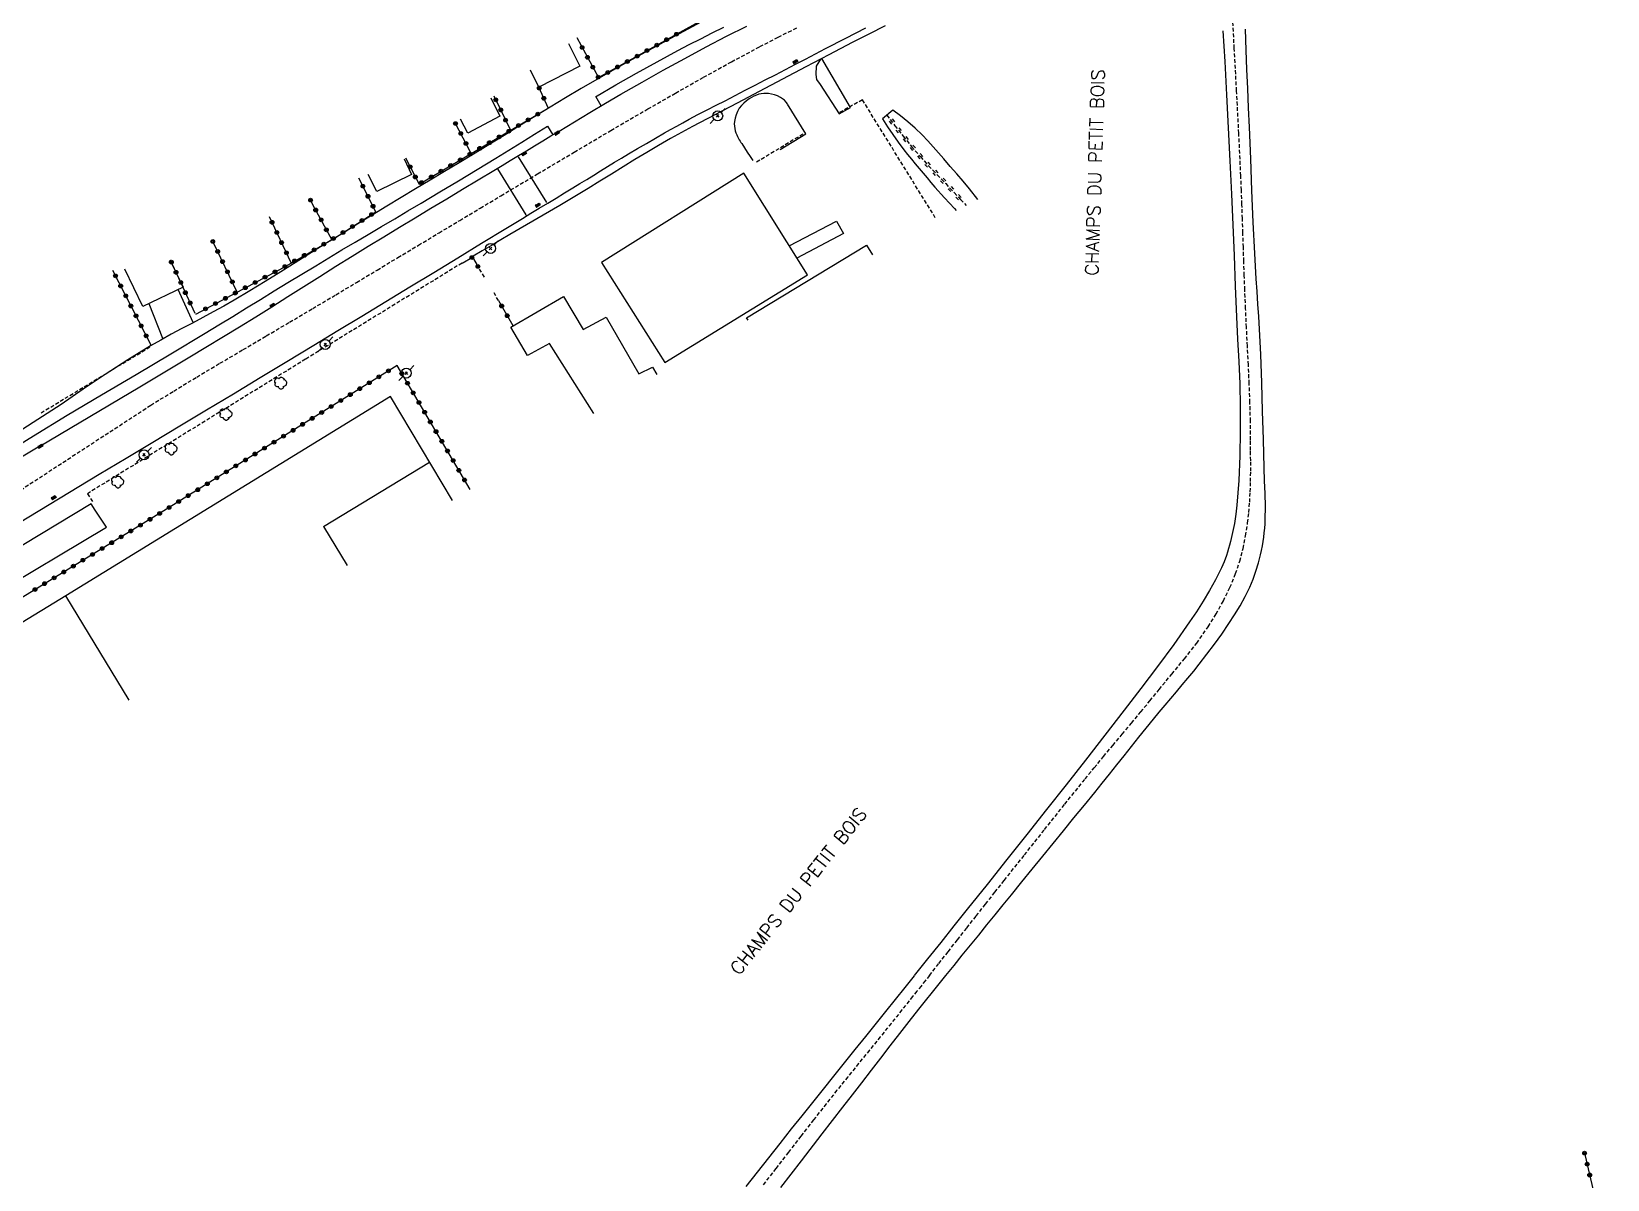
# Model space of a CAD drawing. Header units: millimetres. Extents: x 157999 to 159002, y 156999 to 158001.
# Drawn here: x 158764.5 to 158974.9, y 157643.7 to 157797.1 of the extents above; entities that cross this region are included whole.
import ezdxf

# ---------------------------------------------------------------- set-up
doc = ezdxf.new("R2010")
doc.units = ezdxf.units.MM
doc.linetypes.add('DASHED', pattern=[0.75, 0.5, -0.25])
doc.layers.get('0').update_dxf_attribs({"linetype": 'CONTINUOUS'})
for name, color, linetype in [('W0001', 6, 'DASHED'), ('W0008', 7, 'CONTINUOUS'), ('W0014', 7, 'CONTINUOUS'), ('W0017', 7, 'CONTINUOUS'), ('W0020', 2, 'CONTINUOUS'), ('W0104', 1, 'CONTINUOUS'), ('W0112', 1, 'DASHED'), ('W0120', 7, 'CONTINUOUS'), ('W0211', 2, 'CONTINUOUS'), ('W0220', 5, 'DASHED'), ('W0300', 7, 'CONTINUOUS'), ('W0323', 7, 'CONTINUOUS'), ('W0333', 7, 'CONTINUOUS'), ('W0401', 7, 'CONTINUOUS'), ('W0473', 7, 'CONTINUOUS'), ('W0989', 7, 'CONTINUOUS')]:
    doc.layers.add(name, color=color, linetype=linetype)
doc.styles.get("Standard").update_dxf_attribs({"font": 'romans.shx', "width": 0.85})

# ---------------------------------------------------------------- blocks, each defined once
blk = doc.blocks.new('T401')
for p, q in [((-0.3, 0.3), (0, 0.3)), ((-0.3, -0.25), (-0.3, 0.3)), ((-0.3, 0.15), (0, 0.15)), ((-0.3, 0), (0, 0)), ((0, 0.3), (0, -0.25)), ((-0.3, -0.15), (0, -0.15)), ((-0.3, -0.25), (-0.3, -0.3)), ((-0.3, -0.3), (0, -0.3)), ((0, -0.3), (0, -0.25))]:
    blk.add_line(p, q)
blk = doc.blocks.new('T300')
for p, q in [((-0.8, 0.51), (-0.86, 0.34)), ((-0.86, 0.34), (-0.86, 0.17)), ((-0.86, 0.17), (-0.74, 0.06)), ((-0.69, 0.63), (-0.8, 0.51)), ((-0.8, -0.06), (-0.74, 0.06)), ((-0.74, 0.06), (-0.69, 0.11)), ((-0.57, 0.69), (-0.69, 0.63)), ((-0.46, 0.69), (-0.57, 0.69)), ((-0.29, 0.63), (-0.46, 0.69)), ((-0.29, 0.63), (-0.17, 0.74)), ((-0.23, 0.57), (-0.29, 0.63)), ((-0.17, 0.74), (-0.06, 0.8)), ((-0.06, 0.8), (0.06, 0.8)), ((0.06, 0.8), (0.23, 0.74)), ((0.23, 0.74), (0.34, 0.63)), ((0.34, 0.63), (0.4, 0.51)), ((0.46, 0.46), (0.34, 0.46)), ((0.4, 0.51), (0.4, 0.46)), ((0.57, 0.4), (0.46, 0.46)), ((0.57, 0.4), (0.69, 0.29)), ((0.69, 0.29), (0.74, 0.17)), ((0.74, 0.06), (0.69, -0.17)), ((0.74, 0.17), (0.74, 0.06)), ((-0.8, -0.17), (-0.8, -0.06)), ((-0.8, -0.23), (-0.8, -0.17)), ((-0.74, -0.34), (-0.8, -0.23)), ((-0.69, -0.4), (-0.74, -0.34)), ((-0.51, -0.46), (-0.69, -0.4)), ((-0.4, -0.46), (-0.51, -0.46)), ((-0.4, -0.46), (-0.34, -0.46)), ((-0.34, -0.46), (-0.34, -0.4)), ((-0.34, -0.51), (-0.34, -0.46)), ((-0.29, -0.63), (-0.34, -0.51)), ((-0.17, -0.74), (-0.29, -0.63)), ((-0.06, -0.8), (-0.17, -0.74)), ((0.06, -0.8), (-0.06, -0.8)), ((0.17, -0.74), (0.06, -0.8)), ((0.23, -0.69), (0.17, -0.74)), ((0.29, -0.46), (0.23, -0.46)), ((0.29, -0.63), (0.23, -0.69)), ((0.46, -0.4), (0.29, -0.46)), ((0.34, -0.51), (0.29, -0.63)), ((0.34, -0.51), (0.34, -0.46)), ((0.57, -0.34), (0.46, -0.4)), ((0.63, -0.29), (0.57, -0.34)), ((0.69, -0.17), (0.63, -0.29))]:
    blk.add_line(p, q)
blk = doc.blocks.new('T473')
for p, q in [((-0.166667, 0.166667), (0.166667, -0.166667)), ((-0.166667, -0.166667), (0.166667, 0.166667)), ((0.500001, 0.500001), (1.000002, 1.000002)), ((-1.000002, -1.000002), (-0.500001, -0.500001))]:
    blk.add_line(p, q)
blk.add_ellipse((0, 0), major_axis=(0.471405, 0.471405), ratio=1, start_param=5.4977871438, end_param=11.780972451)
blk = doc.blocks.new('t323o')
at = {"color": 0, "linetype": 'Continuous'}
for radius in [0.25, 0.15]:
    blk.add_circle((0, 0), radius, dxfattribs=at)
blk = doc.blocks.new('t220o')
at = {"color": 0, "linetype": 'Continuous'}
for p, q in [((-0.25, 0.25), (0.25, 0.25)), ((-0.25, -0.25), (0.25, -0.25))]:
    blk.add_line(p, q, dxfattribs=at)

msp = doc.modelspace()

# ---------------------------------------------------------------- linework, layer by layer
at = {"layer": 'W0001'}
for points in [[(158884.39, 157671), (158885.64, 157672.59), (158886.89, 157674.18), (158888.14, 157675.77), (158889.39, 157677.36), (158890.64, 157678.95), (158891.89, 157680.54), (158893.14, 157682.13), (158894.39, 157683.71), (158897.08, 157687.1), (158899.77, 157690.5), (158902.47, 157693.88), (158905.18, 157697.26), (158906.41, 157698.76), (158907.64, 157700.25), (158908.88, 157701.74), (158910.13, 157703.22), (158911.37, 157704.71), (158912.61, 157706.2), (158913.84, 157707.7), (158915.06, 157709.2), (158916.75, 157711.26), (158918.45, 157713.31), (158920.09, 157715.4), (158921.61, 157717.59), (158922.66, 157719.29), (158923.64, 157721.03), (158924.52, 157722.83), (158925.28, 157724.68), (158925.83, 157726.34), (158926.27, 157728.03), (158926.62, 157729.74), (158926.88, 157731.46), (158927.04, 157732.84), (158927.16, 157734.22), (158927.23, 157735.61), (158927.27, 157737), (158927.29, 157738.38), (158927.29, 157739.77), (158927.28, 157741.15), (158927.28, 157742.53), (158927.26, 157745.04), (158927.19, 157747.55), (158927.1, 157750.06), (158926.98, 157752.57), (158926.85, 157755.08), (158926.73, 157757.58), (158926.61, 157760.09), (158926.51, 157762.6), (158926.44, 157764.5), (158926.37, 157766.4), (158926.31, 157768.3), (158926.25, 157770.2), (158926.19, 157772.11), (158926.12, 157774.01), (158926.05, 157775.91), (158925.97, 157777.81), (158925.71, 157783.49), (158925.41, 157789.17), (158925.1, 157794.85), (158924.8, 157800.52)], [(158756.75, 157731.75), (158780.42, 157747.18), (158783.48, 157749.07), (158786.56, 157750.94), (158789.65, 157752.78), (158792.75, 157754.61), (158795.85, 157756.44), (158798.95, 157758.27), (158802.05, 157760.1), (158805.14, 157761.94), (158807.9, 157763.59), (158810.65, 157765.24), (158813.41, 157766.9), (158816.16, 157768.55), (158818.91, 157770.21), (158821.67, 157771.86), (158824.42, 157773.51), (158827.18, 157775.16), (158832.07, 157778.08), (158836.96, 157780.99), (158841.86, 157783.89), (158846.79, 157786.75), (158850.5, 157788.88), (158854.23, 157790.99), (158857.97, 157793.06), (158861.75, 157795.08), (158864.21, 157796.35), (158866.69, 157797.59)], [(158884.39, 157671), (158883.83, 157670.3), (158883.27, 157669.59), (158882.71, 157668.89), (158882.15, 157668.18), (158880.72, 157666.39), (158879.28, 157664.6), (158877.83, 157662.81), (158876.38, 157661.02), (158874.93, 157659.24), (158873.49, 157657.45), (158872.05, 157655.66), (158870.61, 157653.86), (158868.92, 157651.71), (158867.23, 157649.55), (158865.56, 157647.38), (158863.88, 157645.22), (158862.2, 157643.05)]]:
    msp.add_lwpolyline(points, dxfattribs=at)
at = {"layer": 'W0008'}
for points in [[(158765.6, 157741.7), (158772.3, 157745.65), (158778.98, 157749.62), (158785.64, 157753.63), (158792.27, 157757.67), (158794.43, 157759), (158796.58, 157760.34), (158798.72, 157761.69), (158800.86, 157763.04), (158803, 157764.39), (158805.14, 157765.74), (158807.29, 157767.08), (158809.44, 157768.41), (158811.53, 157769.69), (158813.63, 157770.97), (158815.73, 157772.23), (158817.83, 157773.5), (158819.94, 157774.76), (158822.04, 157776.02), (158824.14, 157777.28), (158826.24, 157778.55), (158827.33, 157779.21), (158828.42, 157779.86), (158829.51, 157780.52), (158830.6, 157781.18), (158831.68, 157781.84), (158832.77, 157782.5), (158833.86, 157783.15), (158834.95, 157783.81), (158837.01, 157785.05), (158839.06, 157786.29), (158841.12, 157787.52), (158843.19, 157788.73), (158846.02, 157790.34), (158848.86, 157791.94), (158851.72, 157793.51), (158854.58, 157795.05), (158857.28, 157796.46), (158860, 157797.83)], [(158923.59, 157797.17), (158923.71, 157795.13), (158923.83, 157793.08), (158924.07, 157788.65), (158924.29, 157784.23), (158924.51, 157779.81), (158924.71, 157775.39), (158924.89, 157771.29), (158925.07, 157767.19), (158925.23, 157763.1), (158925.4, 157759), (158925.55, 157756.01), (158925.71, 157753.02), (158925.84, 157750.02), (158925.9, 157747.02), (158925.9, 157743.72), (158925.86, 157740.43), (158925.72, 157737.13), (158925.46, 157733.84), (158925.3, 157732.61), (158925.11, 157731.38), (158924.87, 157730.17), (158924.6, 157728.96), (158924.48, 157728.49), (158924.35, 157728.02), (158924.21, 157727.56), (158924.05, 157727.1), (158923.73, 157726.27), (158923.38, 157725.46), (158923, 157724.66), (158922.6, 157723.87), (158921.8, 157722.42), (158920.94, 157721), (158920.05, 157719.6), (158919.14, 157718.22), (158917.03, 157715.21), (158914.85, 157712.27), (158912.63, 157709.35), (158910.4, 157706.44), (158907.83, 157703.1), (158905.24, 157699.78), (158902.63, 157696.47), (158900.02, 157693.16), (158897.38, 157689.83), (158894.74, 157686.49), (158892.09, 157683.17), (158889.44, 157679.84), (158887.67, 157677.63), (158885.9, 157675.42), (158884.13, 157673.21), (158882.36, 157671)], [(158886.59, 157671), (158887.68, 157672.35), (158888.77, 157673.7), (158889.87, 157675.05), (158890.97, 157676.4), (158892.06, 157677.75), (158893.16, 157679.1), (158894.26, 157680.44), (158895.35, 157681.79), (158896.74, 157683.5), (158898.13, 157685.21), (158899.52, 157686.92), (158900.91, 157688.62), (158902.3, 157690.33), (158903.69, 157692.04), (158905.08, 157693.75), (158906.46, 157695.46), (158907.45, 157696.68), (158908.43, 157697.91), (158909.41, 157699.14), (158910.39, 157700.36), (158911.37, 157701.59), (158912.35, 157702.82), (158913.34, 157704.04), (158914.33, 157705.26), (158915.09, 157706.18), (158915.85, 157707.09), (158916.62, 157708), (158917.39, 157708.91), (158918.16, 157709.82), (158918.92, 157710.73), (158919.68, 157711.66), (158920.42, 157712.59), (158921.44, 157713.92), (158922.46, 157715.25), (158923.44, 157716.61), (158924.38, 157718.01), (158925.13, 157719.19), (158925.87, 157720.39), (158926.55, 157721.62), (158927.17, 157722.89), (158927.61, 157723.94), (158928, 157725.02), (158928.34, 157726.11), (158928.62, 157727.21), (158928.75, 157727.79), (158928.86, 157728.38), (158928.96, 157728.97), (158929.04, 157729.56), (158929.1, 157730.15), (158929.16, 157730.74), (158929.21, 157731.34), (158929.24, 157731.93), (158929.28, 157733.65), (158929.23, 157735.37), (158929.14, 157737.09), (158929.07, 157738.81), (158928.98, 157742.6), (158928.89, 157746.39), (158928.79, 157750.18), (158928.64, 157753.97), (158928.56, 157755.65), (158928.46, 157757.34), (158928.36, 157759.02), (158928.25, 157760.7), (158928.14, 157762.38), (158928.03, 157764.06), (158927.92, 157765.75), (158927.83, 157767.43), (158927.63, 157771.65), (158927.45, 157775.88), (158927.29, 157780.1), (158927.12, 157784.33), (158927.01, 157786.9), (158926.9, 157789.47), (158926.79, 157792.04), (158926.69, 157794.61), (158926.58, 157797.43)], [(158765.6, 157741.7), (158760.56, 157738.7)], [(158882.36, 157670.97), (158881.09, 157669.38), (158879.81, 157667.79), (158878.54, 157666.2), (158877.27, 157664.62), (158875.85, 157662.85), (158874.43, 157661.09), (158873.02, 157659.32), (158871.6, 157657.56), (158870.19, 157655.8), (158868.77, 157654.03), (158867.36, 157652.27), (158865.95, 157650.5), (158864.42, 157648.57), (158862.9, 157646.65), (158861.38, 157644.72), (158859.86, 157642.79)], [(158864.56, 157642.68), (158867.33, 157646.25), (158870.08, 157649.83), (158872.85, 157653.41), (158874.11, 157655.04), (158875.38, 157656.68), (158876.64, 157658.33), (158877.9, 157659.97), (158879.17, 157661.61), (158880.44, 157663.24), (158881.71, 157664.87), (158882.99, 157666.5), (158883.89, 157667.63), (158884.79, 157668.75), (158885.69, 157669.88), (158886.59, 157671)]]:
    msp.add_lwpolyline(points, dxfattribs=at)
at = {"layer": 'W0014'}
for points in [[(158853.88, 157798.36), (158850.38, 157796.48), (158846.89, 157794.58), (158843.42, 157792.66), (158839.96, 157790.7), (158837.89, 157789.49), (158835.82, 157788.26), (158833.77, 157787.01), (158831.72, 157785.76), (158829.67, 157784.49), (158827.62, 157783.23), (158825.57, 157781.98), (158823.52, 157780.73), (158821.59, 157779.56), (158819.65, 157778.4), (158817.72, 157777.24), (158815.79, 157776.08), (158813.85, 157774.91), (158811.92, 157773.75), (158809.99, 157772.58), (158808.06, 157771.41), (158806, 157770.14), (158803.94, 157768.85), (158801.88, 157767.56), (158799.83, 157766.27), (158797.78, 157764.98), (158795.71, 157763.7), (158793.64, 157762.44), (158791.55, 157761.21), (158790.17, 157760.42), (158788.77, 157759.65), (158787.37, 157758.91), (158785.97, 157758.16), (158784.56, 157757.42), (158783.16, 157756.66), (158781.77, 157755.89), (158780.4, 157755.09), (158777.36, 157753.22), (158774.35, 157751.3), (158771.38, 157749.32), (158768.45, 157747.29)], [(158760.14, 157729.87), (158766.85, 157733.91), (158773.55, 157737.95), (158777.13, 157740.11), (158780.71, 157742.26), (158784.29, 157744.42), (158787.87, 157746.57), (158791.45, 157748.72), (158795.03, 157750.88), (158798.61, 157753.04), (158802.18, 157755.2), (158805.39, 157757.14), (158808.59, 157759.09), (158811.8, 157761.04), (158815, 157762.98), (158818.2, 157764.93), (158821.4, 157766.88), (158824.6, 157768.83), (158827.81, 157770.78), (158828.93, 157771.46), (158830.05, 157772.14), (158831.18, 157772.82), (158832.3, 157773.5), (158833.43, 157774.18), (158834.55, 157774.86), (158835.67, 157775.54), (158836.79, 157776.22), (158837.72, 157776.79), (158838.64, 157777.35), (158839.57, 157777.93), (158840.49, 157778.5), (158841.42, 157779.07), (158842.34, 157779.63), (158843.27, 157780.2), (158844.2, 157780.75), (158845.4, 157781.46), (158846.61, 157782.16), (158847.82, 157782.86), (158849.03, 157783.55), (158849.84, 157784.01), (158850.66, 157784.47), (158851.47, 157784.92), (158852.29, 157785.37), (158853.49, 157786), (158854.7, 157786.63), (158855.91, 157787.24), (158857.12, 157787.86), (158858.46, 157788.56), (158859.8, 157789.25), (158861.14, 157789.95), (158862.48, 157790.64), (158863.82, 157791.33), (158865.17, 157792.03), (158866.51, 157792.72), (158867.85, 157793.42), (158870.53, 157794.81), (158873.21, 157796.2), (158875.89, 157797.59)], [(158878.48, 157797.87), (158876.28, 157796.75), (158874.08, 157795.62), (158870.97, 157794), (158867.87, 157792.36), (158864.77, 157790.72), (158861.67, 157789.08), (158858.7, 157787.52), (158855.72, 157785.98), (158852.75, 157784.41), (158849.81, 157782.79), (158848.22, 157781.88), (158846.64, 157780.94), (158845.07, 157779.99), (158843.51, 157779.02), (158841.95, 157778.06), (158840.39, 157777.09), (158838.82, 157776.13), (158837.25, 157775.19), (158835.04, 157773.87), (158832.82, 157772.57), (158830.6, 157771.27), (158828.38, 157769.97), (158827.15, 157769.25), (158825.92, 157768.53), (158824.69, 157767.82), (158823.46, 157767.11)], [(158839.82, 157788.38), (158842.54, 157789.97), (158845.28, 157791.53), (158848.04, 157793.06), (158850.82, 157794.56), (158852.33, 157795.36), (158853.86, 157796.14), (158855.38, 157796.91), (158856.92, 157797.68)], [(158840.57, 157787.17), (158839.84, 157788.42)], [(158769.24, 157745.83), (158773.86, 157748.55), (158778.48, 157751.28), (158783.08, 157754.03), (158787.68, 157756.79), (158789.53, 157757.91), (158791.38, 157759.04), (158793.22, 157760.17), (158795.06, 157761.31), (158796.9, 157762.44), (158798.74, 157763.57), (158800.59, 157764.7), (158802.44, 157765.82), (158804.19, 157766.87), (158805.95, 157767.92), (158807.71, 157768.96), (158809.47, 157770), (158811.23, 157771.04), (158812.99, 157772.08), (158814.75, 157773.13), (158816.51, 157774.18), (158819.01, 157775.67), (158821.5, 157777.17), (158824, 157778.68), (158826.48, 157780.19), (158828.22, 157781.25), (158829.95, 157782.32), (158831.68, 157783.39), (158833.41, 157784.46)], [(158833.41, 157784.46), (158834.11, 157783.3)], [(158712.15, 157711), (158714.58, 157712.53), (158717.02, 157714.06), (158719.46, 157715.58), (158721.9, 157717.1), (158725.97, 157719.62), (158730.05, 157722.14), (158734.14, 157724.65), (158738.24, 157727.13), (158739.86, 157728.11), (158741.48, 157729.07), (158743.11, 157730.04), (158744.74, 157731), (158746.37, 157731.96), (158748, 157732.92), (158749.62, 157733.89), (158751.24, 157734.86), (158755.76, 157737.58), (158760.27, 157740.32), (158764.77, 157743.07), (158769.26, 157745.84)], [(158768.45, 157747.29), (158764.7, 157744.85), (158760.93, 157742.44)]]:
    msp.add_lwpolyline(points, dxfattribs=at)
at = {"layer": 'W0017'}
for points in [[(158869.85, 157793.41), (158869.25, 157792.47), (158869.22, 157791.37), (158869.33, 157790.69), (158869.79, 157790)], [(158873.86, 157786.96), (158870.03, 157793.51)], [(158869.79, 157790), (158872.32, 157786.12)], [(158865.45, 157787.42), (158865.25, 157787.68), (158865.02, 157787.91), (158864.76, 157788.12), (158864.49, 157788.3), (158864.11, 157788.49), (158863.72, 157788.64), (158863.31, 157788.75), (158862.89, 157788.81), (158862.58, 157788.83), (158862.26, 157788.82), (158861.94, 157788.78), (158861.63, 157788.72), (158861.29, 157788.61), (158860.95, 157788.46), (158860.63, 157788.29), (158860.32, 157788.1), (158859.96, 157787.83), (158859.61, 157787.54), (158859.29, 157787.21), (158859.01, 157786.85), (158858.77, 157786.43), (158858.59, 157785.99), (158858.45, 157785.54), (158858.37, 157785.07), (158858.34, 157784.76), (158858.35, 157784.45), (158858.4, 157784.14), (158858.46, 157783.84), (158858.55, 157783.57), (158858.66, 157783.32), (158858.78, 157783.08), (158858.91, 157782.83), (158859.01, 157782.65), (158859.12, 157782.47), (158859.23, 157782.29), (158859.34, 157782.12), (158859.7, 157781.55), (158860.07, 157780.99), (158860.44, 157780.42), (158860.81, 157779.87)], [(158864.48, 157781.36), (158867.89, 157783.43), (158865.45, 157787.4)], [(158872.32, 157786.12), (158873.86, 157786.96)], [(158786.06, 157758.25), (158784.08, 157762.64)], [(158780.17, 157760.76), (158781.98, 157756.12)]]:
    msp.add_lwpolyline(points, dxfattribs=at)
at = {"layer": 'W0020'}
for points in [[(158833.31, 157774.25), (158829.52, 157780.35)], [(158826.73, 157778.74), (158830.5, 157772.62)], [(158830.5, 157772.6), (158830.54, 157772.51)]]:
    msp.add_lwpolyline(points, dxfattribs=at)
at = {"layer": 'W0104'}
for points in [[(158836.19, 157795.5), (158837.7, 157792.48)], [(158837.7, 157792.48), (158832.24, 157789.67), (158831.13, 157791.95)], [(158825.82, 157788.22), (158827.01, 157785.77)], [(158827.01, 157785.77), (158822.75, 157783.54), (158821.78, 157785.38)], [(158814.24, 157780.08), (158815.24, 157778.02)], [(158815.24, 157778.02), (158810.6, 157775.71), (158809.44, 157778.01)], [(158865.68, 157768.47), (158872, 157771.76), (158872.93, 157770.1), (158866.7, 157766.84)], [(158782.98, 157766.61), (158784.74, 157762.95)], [(158860.17, 157758.53), (158859.97, 157758.86), (158876.01, 157768.58)], [(158876.01, 157768.58), (158876.8, 157767.28)], [(158784.74, 157762.95), (158779.35, 157760.37), (158776.95, 157765.35)], [(158839.56, 157746.06), (158833.68, 157755.41), (158830.74, 157753.84), (158828.48, 157757.6), (158835.52, 157761.69), (158838.17, 157757.3), (158841.21, 157758.95), (158845.6, 157751.36), (158847.43, 157752.28), (158847.99, 157751.26)]]:
    msp.add_lwpolyline(points, dxfattribs=at)
for points in [[(158859.62, 157778.16), (158840.61, 157766.23), (158849.08, 157752.88), (158868.1, 157764.6)], [(158772.48, 157734), (158756.55, 157724.43), (158757.06, 157723.72), (158758.67, 157721.45), (158774.49, 157730.9), (158773.01, 157733.18)]]:
    msp.add_lwpolyline(points, close=True, dxfattribs=at)
at = {"layer": 'W0112'}
for points in [[(158885.18, 157772.23), (158875.45, 157787.97), (158872.24, 157786.2)], [(158867.5, 157783.39), (158861.14, 157779.54)], [(158821.99, 157766.17), (158801.08, 157753.32), (158771.96, 157735.36), (158772.67, 157734.26)], [(158824.97, 157764.3), (158824.15, 157765.65)], [(158826.86, 157761.15), (158826.26, 157762.17)], [(158765.77, 157746.16), (158780.5, 157755.08)]]:
    msp.add_lwpolyline(points, dxfattribs=at)
at = {"layer": 'W0120'}
msp.add_lwpolyline([(158879.49, 157786.61), (158878.11, 157785.42)], dxfattribs=at)
at = {"layer": 'W0211'}
for points in [[(158890.85, 157774.68), (158889.73, 157776.07), (158888.9, 157777.09), (158888.05, 157778.1), (158887.18, 157779.09), (158886.32, 157780.08), (158885.61, 157780.89), (158884.91, 157781.71), (158884.19, 157782.51), (158883.43, 157783.28), (158882.49, 157784.17), (158881.52, 157785.02), (158880.52, 157785.83), (158879.49, 157786.61)], [(158878.11, 157785.42), (158878.8, 157784.37), (158879.5, 157783.33), (158880.23, 157782.31), (158880.98, 157781.31), (158881.47, 157780.67), (158881.98, 157780.04), (158882.5, 157779.41), (158883.02, 157778.8), (158883.55, 157778.18), (158884.08, 157777.56), (158884.6, 157776.94), (158885.12, 157776.32), (158886.4, 157774.88), (158887.73, 157773.45), (158887.97, 157773.17)]]:
    msp.add_lwpolyline(points, dxfattribs=at)
at = {"layer": 'W0220'}
msp.add_lwpolyline([(158878.71, 157785.93), (158879.79, 157784.52), (158880.89, 157783.12), (158882.02, 157781.74), (158883.18, 157780.39), (158883.73, 157779.77), (158884.29, 157779.16), (158884.86, 157778.56), (158885.43, 157777.97), (158886, 157777.38), (158886.57, 157776.78), (158887.14, 157776.18), (158887.7, 157775.58), (158888.54, 157774.68), (158889.31, 157773.87)], dxfattribs=at)
at = {"layer": 'W0323'}
for points in [[(158837.3, 157796.28), (158840.2, 157790.94), (158856.41, 157799.97), (158871.1, 157807.32), (158885.7, 157814.99), (158896.49, 157820.5), (158904.64, 157824.77)], [(158833.54, 157786.82), (158832.24, 157789.67)], [(158826.23, 157788.5), (158828.46, 157783.92)], [(158814.44, 157780.22), (158816.24, 157776.7), (158833.38, 157786.83)], [(158823.21, 157780.82), (158821.07, 157784.88)], [(158786.42, 157759.35), (158798.21, 157765.63), (158804.59, 157769.29), (158810.47, 157773.01), (158808.22, 157777.49)], [(158801.71, 157774.68), (158802.03, 157774.01), (158804.59, 157769.29)], [(158799.17, 157766.19), (158796.27, 157772.34)], [(158791.97, 157762.3), (158788.7, 157769.07)], [(158783.02, 157766.62), (158786.29, 157759.48)], [(158821.99, 157766.17), (158823.36, 157766.94), (158824.15, 157765.65)], [(158780.5, 157755.1), (158775.35, 157765.16)], [(158826.86, 157761.15), (158828.77, 157757.84)], [(158813.3, 157752.48), (158782.16, 157733.07), (158739.42, 157706.94), (158721.79, 157695.83), (158731.37, 157680.33)], [(158823.09, 157735.9), (158813.3, 157752.48)], [(158971.86, 157647.29), (158972.19, 157645.93), (158974.93, 157634.12)]]:
    msp.add_lwpolyline(points, dxfattribs=at)
at = {"layer": 'W0333'}
for points in [[(158820.71, 157734.44), (158812.43, 157748.33), (158769.07, 157721.7), (158726.02, 157695.43), (158734.22, 157681.92)], [(158803.49, 157730.96), (158817.64, 157739.59)], [(158803.49, 157730.96), (158806.64, 157725.76)], [(158777.52, 157707.8), (158769.07, 157721.7)]]:
    msp.add_lwpolyline(points, dxfattribs=at)

# ---------------------------------------------------------------- block references
at = {"layer": 'W0220'}
for p, rotation in [((158879.36, 157785.08), 307.329519599226), ((158880.28, 157783.9), 308.3939079052453), ((158881.22, 157782.73), 309.4582938505272), ((158882.17, 157781.57), 310.5226774310806), ((158883.15, 157780.43), 310.5226774310806), ((158884.15, 157779.31), 312.6097755046731), ((158885.18, 157778.23), 313.8371947520316), ((158886.22, 157777.14), 313.8503077830427), ((158887.26, 157776.06), 312.7691033254759), ((158888.28, 157774.96), 313.1420398922285)]:
    msp.add_blockref('t220o', p, dxfattribs=dict(at, rotation=rotation))
at = {"layer": 'W0300'}
for p in [(158797.81, 157750.11), (158790.49, 157745.95), (158783.18, 157741.32), (158776.05, 157736.91)]:
    msp.add_blockref('T300', p, dxfattribs=at)
at = {"layer": 'W0323'}
for p, rotation in [((158849.3, 157796.01), 29.12058539054751), ((158850.61, 157796.74), 29.12058539054751), ((158838.01, 157794.97), 298.4934187069539), ((158838.73, 157793.65), 298.4934187069539), ((158845.37, 157793.82), 29.12058539054751), ((158846.68, 157794.55), 29.12058539054751), ((158847.99, 157795.28), 29.12058539054751), ((158839.44, 157792.33), 298.4934187069539), ((158841.44, 157791.63), 29.12058539054751), ((158842.75, 157792.36), 29.12058539054751), ((158844.06, 157793.09), 29.12058539054751), ((158832.29, 157789.55), 114.4560539842419), ((158840.16, 157791.01), 298.4934187069539), ((158826.49, 157787.97), 296.0410661819978), ((158832.91, 157788.18), 114.4560539842419), ((158827.15, 157786.62), 296.0410661819978), ((158827.8, 157785.27), 296.0410661819978), ((158830.8, 157785.3), 30.58125401715684), ((158832.09, 157786.07), 30.58125401715684), ((158821.11, 157784.8), 117.7172010794748), ((158821.81, 157783.47), 117.7172010794748), ((158826.93, 157783.02), 30.58125401715684), ((158828.22, 157783.78), 30.58125401715684), ((158829.51, 157784.54), 30.58125401715684), ((158822.51, 157782.15), 117.7172010794748), ((158824.34, 157781.49), 30.58125401715684), ((158825.63, 157782.25), 30.58125401715684), ((158815.06, 157779.01), 297.1695656383334), ((158820.47, 157779.2), 30.58125401715684), ((158821.76, 157779.96), 30.58125401715684), ((158823.05, 157780.73), 30.58125401715684), ((158815.74, 157777.67), 297.1695656383334), ((158816.59, 157776.91), 30.58125401715684), ((158817.89, 157777.67), 30.58125401715684), ((158819.18, 157778.44), 30.58125401715684), ((158801.76, 157774.58), 295.5387876542189), ((158808.75, 157776.43), 116.724806939023), ((158809.42, 157775.09), 116.724806939023), ((158802.44, 157773.25), 298.4433200906404), ((158809.9, 157772.65), 32.26721717155787), ((158810.1, 157773.75), 116.724806939023), ((158796.61, 157771.61), 115.2085493096426), ((158803.16, 157771.93), 298.4433200906404), ((158803.87, 157770.61), 298.4433200906404), ((158807.36, 157771.05), 32.26721717155787), ((158808.63, 157771.85), 32.26721717155787), ((158788.7, 157769.06), 115.7886966832106), ((158797.25, 157770.26), 115.2085493096426), ((158797.89, 157768.9), 115.2085493096426), ((158803.53, 157768.69), 29.8453780664848), ((158804.83, 157769.45), 32.26721717155787), ((158806.09, 157770.25), 32.26721717155787), ((158783.17, 157766.3), 294.6316697738486), ((158789.36, 157767.71), 115.7886966832106), ((158790.01, 157766.36), 115.7886966832106), ((158798.53, 157767.54), 115.2085493096426), ((158799.63, 157766.45), 29.8453780664848), ((158800.93, 157767.2), 29.8453780664848), ((158802.23, 157767.94), 29.8453780664848), ((158823.3, 157766.9), 29.10047741136041), ((158775.71, 157764.45), 117.1218679627686), ((158783.79, 157764.93), 294.6316697738486), ((158790.66, 157765.01), 115.7886966832106), ((158795.68, 157764.29), 28.07828847811497), ((158797.01, 157764.99), 28.07828847811497), ((158798.33, 157765.7), 29.8453780664848), ((158824.1, 157765.72), 301.1909392410557), ((158776.4, 157763.11), 117.1218679627686), ((158784.42, 157763.57), 294.6316697738486), ((158785.04, 157762.21), 294.6316697738486), ((158791.31, 157763.66), 115.7886966832106), ((158791.71, 157762.17), 28.07828847811497), ((158793.04, 157762.88), 28.07828847811497), ((158794.36, 157763.58), 28.07828847811497), ((158777.08, 157761.78), 117.1218679627686), ((158777.76, 157760.44), 117.1218679627686), ((158785.67, 157760.84), 294.6316697738486), ((158787.74, 157760.05), 28.07828847811497), ((158789.06, 157760.76), 28.07828847811497), ((158790.39, 157761.46), 28.07828847811497), ((158827.27, 157760.44), 299.9901226055009), ((158778.45, 157759.11), 117.1218679627686), ((158779.13, 157757.77), 117.1218679627686), ((158828.02, 157759.14), 299.9901226055009), ((158779.81, 157756.44), 117.1218679627686), ((158812.15, 157751.77), 211.9439891044869), ((158808.33, 157749.39), 211.9439891044869), ((158809.6, 157750.18), 211.9439891044869), ((158810.88, 157750.97), 211.9439891044869), ((158813.94, 157751.4), 120.545935517337), ((158814.7, 157750.11), 120.545935517337), ((158805.79, 157747.8), 211.9439891044869), ((158807.06, 157748.59), 211.9439891044869), ((158815.46, 157748.82), 120.545935517337), ((158816.23, 157747.53), 120.545935517337), ((158801.97, 157745.42), 211.9439891044869), ((158803.24, 157746.21), 211.9439891044869), ((158804.51, 157747), 211.9439891044869), ((158816.99, 157746.24), 120.545935517337), ((158798.15, 157743.04), 211.9439891044869), ((158799.42, 157743.83), 211.9439891044869), ((158800.69, 157744.62), 211.9439891044869), ((158817.75, 157744.94), 120.545935517337), ((158818.51, 157743.65), 120.545935517337), ((158795.6, 157741.45), 211.9439891044869), ((158796.88, 157742.24), 211.9439891044869), ((158819.28, 157742.36), 120.545935517337), ((158820.04, 157741.07), 120.545935517337), ((158791.78, 157739.07), 211.9439891044869), ((158793.06, 157739.86), 211.9439891044869), ((158794.33, 157740.66), 211.9439891044869), ((158820.8, 157739.78), 120.545935517337), ((158789.24, 157737.48), 211.9439891044869), ((158790.51, 157738.27), 211.9439891044869), ((158821.56, 157738.48), 120.545935517337), ((158822.32, 157737.19), 120.545935517337), ((158785.42, 157735.1), 211.9439891044869), ((158786.69, 157735.89), 211.9439891044869), ((158787.97, 157736.69), 211.9439891044869), ((158781.6, 157732.72), 211.4337404709514), ((158782.87, 157733.51), 211.9439891044869), ((158784.15, 157734.31), 211.9439891044869), ((158777.76, 157730.38), 211.4337404709514), ((158779.04, 157731.16), 211.4337404709514), ((158780.32, 157731.94), 211.4337404709514), ((158775.2, 157728.81), 211.4337404709514), ((158776.48, 157729.59), 211.4337404709514), ((158771.36, 157726.47), 211.4337404709514), ((158772.64, 157727.25), 211.4337404709514), ((158773.92, 157728.03), 211.4337404709514), ((158767.52, 157724.12), 211.4337404709514), ((158768.8, 157724.9), 211.4337404709514), ((158770.08, 157725.68), 211.4337404709514), ((158764.96, 157722.55), 211.4337404709514), ((158766.24, 157723.34), 211.4337404709514), ((158971.87, 157647.26), 283.5187711904166), ((158972.22, 157645.8), 283.0746605432394), ((158972.56, 157644.34), 283.0746605432394)]:
    msp.add_blockref('t323o', p, dxfattribs=dict(at, rotation=rotation))
at = {"layer": 'W0401'}
for p, rotation in [((158866.54, 157792.94), 297.3795484439483), ((158834.73, 157783.4), 301.0096983651617), ((158830.35, 157780.65), 301.2005475109502), ((158832.18, 157773.78), 301.1386728272591), ((158796.74, 157760.4), 302.0775164796232), ((158765.73, 157741.55), 300.3635146583543), ((158767.55, 157734.71), 301.0838400686022)]:
    msp.add_blockref('T401', p, dxfattribs=dict(at, rotation=rotation))
at = {"layer": 'W0473'}
for p in [(158856.12, 157785.83), (158825.79, 157768.12), (158803.72, 157755.3), (158814.54, 157751.47), (158779.52, 157740.55)]:
    msp.add_blockref('T473', p, dxfattribs=at)

# ---------------------------------------------------------------- texts
at = {"layer": 'W0989'}
for rotation, p in [(88.2063, (158906.93, 157764.46)), (51.5592, (158858.99, 157670.92))]:
    msp.add_text('CHAMPS DU PETIT BOIS', height=1.75, rotation=rotation, dxfattribs=at).set_placement(p)

doc.saveas('drawing.dxf')
